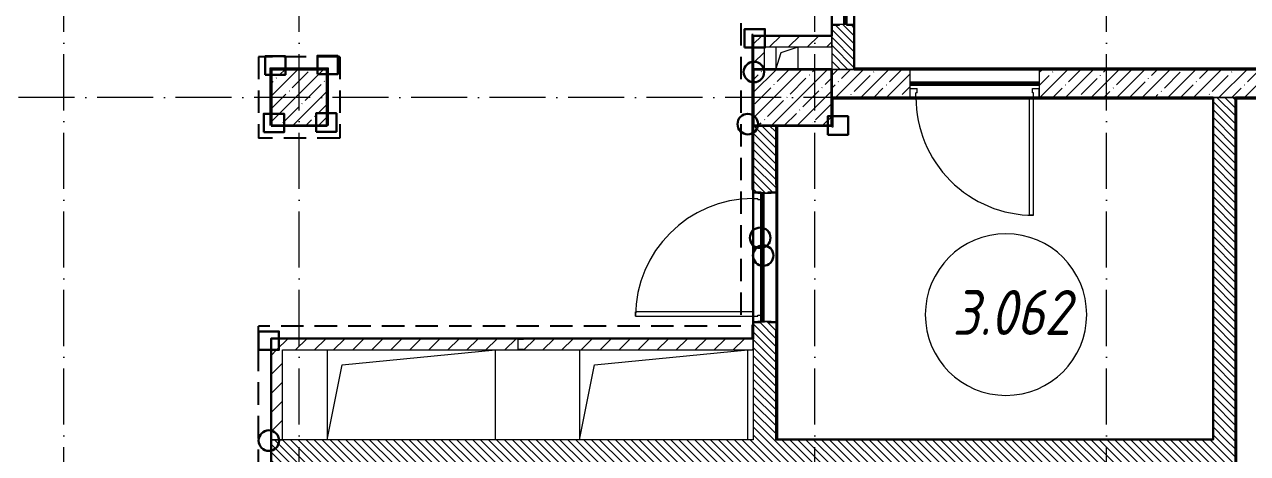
# Model space of a CAD drawing. Header units: millimetres. Extents: x -213536 to 1564669, y -45299 to 942238.
# Drawn here: x 440442 to 451350, y 456362 to 460185 of the extents above; entities that cross this region are included whole.
import ezdxf

# ---------------------------------------------------------------- set-up
doc = ezdxf.new("R2010")
doc.units = ezdxf.units.MM
for name, pattern in [('50_200_ШТРИХ_1Т_ш5_п1_п1_', [700, 500, -100, 0, -100]), ('Штрих короткий', [300, 150, -150]), ('Штриховая _2 мм - 1 мм_', [300, 200, -100])]:
    doc.linetypes.add(name, pattern=pattern)
for name, color, linetype, lineweight in [('0-1', 7, 'Continuous', 5), ('0-2', 7, 'Continuous', 9), ('2) ПГП 4м', 4, 'Continuous', 30), ('2.2) ПГП двери 2.4 -', 134, 'Continuous', 60), ('3) ЖБ 4м', 3, 'Continuous', 30), ('3.2) ЖБ двери 2.4 м -', 54, 'Continuous', 60), ('4) Метл уголки', 6, 'Continuous', 30), ('5) Швы', 2, 'Continuous', 30), ('Каркас_Импост', 7, 'Continuous', 13), ('Марки помещений', 7, 'Continuous', 9), ('Несущие колонны', 7, 'Continuous', 9), ('Несущие колонны-1', 7, 'Continuous', 35), ('Обобщенные модели', 7, 'Continuous', 9), ('Оси-2', 7, '50_200_ШТРИХ_1Т_ш5_п1_п1_', 9), ('Открывание-1', 7, 'Continuous', 9), ('Панель', 7, 'Continuous', 13), ('Перемычка-1', 7, 'Штрих короткий', 9), ('Стены-1', 7, 'Continuous', 13), ('Штриховка разреза-1', 7, 'Continuous', 9)]:
    doc.layers.add(name, color=color, linetype=linetype, lineweight=lineweight)
doc.layers.add('СТ-1_1', color=7, linetype='Штриховая _2 мм - 1 мм_', lineweight=90, true_color=0x888888)
doc.layers.get('0-2').off()
doc.styles.add('ISOCPEUR_I_2', font='isocpeui.ttf', dxfattribs={"width": 0.85, "height": 2.3})
pattern_1 = [(135, (0, 0), (-35.35534, -35.35534), [])]
pattern_2 = [(45, (0, 0), (-84.8528, 84.8528), [])]

# ---------------------------------------------------------------- blocks, each defined once
blk = doc.blocks.new('Ось 3 этаж')
at = {"layer": 'Оси-2'}
for p, q in [((440792.1, 423014.8), (440792.1, 477896.8)), ((442892.1, 423014.8), (442892.1, 477896.8)), ((447492.1, 423014.8), (447492.1, 477896.8)), ((450092.1, 423014.8), (450092.1, 477896.8)), ((459092.1, 459535.4), (428373.3, 459535.4))]:
    blk.add_line(p, q, dxfattribs=at)
blk = doc.blocks.new('BSC_Колонна _Прямоугольная - 500х500-25976076-АИ2_03_План отделки стен 3-го этажа _Часть 2_')
at = {"layer": 'Несущие колонны'}
h = blk.add_hatch(dxfattribs=at)
h.set_pattern_fill('FP_4', color=256, style=0, pattern_type=2)
h.set_pattern_definition([(45, (-12200, -34300), (-114.04925, 114.04925), []), (45, (-12085.95, -34300), (-114.04925, 114.04925), [201.613, -40.323, 3.353, -36.97])])
h.paths.add_polyline_path([(-250, -250), (250, -250), (250, 250), (-250, 250)], flags=0)
at = {"layer": 'Несущие колонны-1'}
for p, q in [((250, 250), (-250, 250)), ((-250, 250), (-250, -250)), ((250, -250), (250, 250)), ((-250, -250), (250, -250))]:
    blk.add_line(p, q, dxfattribs=at)
blk = doc.blocks.new('BSC_Колонна _Прямоугольная - 500х700-V3-АИ2_03_План отделки стен 3-го этажа _Часть 2_')
at = {"layer": 'Несущие колонны'}
h = blk.add_hatch(dxfattribs=at)
h.set_pattern_fill('FP_8', color=256, style=0, pattern_type=2)
h.set_pattern_definition([(315, (-34300, 16600), (114.04925, 114.04925), []), (315, (-34300, 16485.95), (114.04925, 114.04925), [201.613, -40.323, 3.353, -36.97])])
h.paths.add_polyline_path([(-250, 350), (-250, -350), (250, -350), (250, 350)], flags=0)
at = {"layer": 'Несущие колонны-1'}
for p, q in [((250, 350), (-250, 350)), ((-250, 350), (-250, -350)), ((250, -350), (250, 350)), ((-250, -350), (250, -350))]:
    blk.add_line(p, q, dxfattribs=at)
blk = doc.blocks.new('Дверь_СКБ_1Ст_Внутренняя_ШЕР - СОШ_Д-15__Дв_1150x2100h_Кладовые инвентаря_EI30-28695196-АИ2_03_План отделки стен 3-го этажа _Часть 2_')
at = {"layer": 'Каркас_Импост'}
for p, q in [((-512.5, 100), (-562.5, 100)), ((-562.5, 100), (-562.5, 20)), ((-502.5, 20), (-562.5, 20)), ((-512.5, 100), (-512.5, 60)), ((-512.5, 60), (-502.5, 60)), ((-502.5, 60), (-502.5, 20)), ((527.5, 60), (537.5, 60)), ((527.5, 60), (527.5, 20)), ((587.5, 20), (527.5, 20)), ((587.5, 100), (537.5, 100)), ((537.5, 100), (537.5, 60)), ((587.5, 100), (587.5, 20))]:
    blk.add_line(p, q, dxfattribs=at)
at = {"layer": 'Открывание-1'}
blk.add_arc((-512.5, 100), 1050, 360, 90, dxfattribs=at)
at = {"layer": 'Панель'}
for p, q in [((-512.5, 1150), (-472.5, 1150)), ((-512.5, 1150), (-512.5, 100)), ((-472.5, 100), (-472.5, 1150)), ((-512.5, 100), (-472.5, 100))]:
    blk.add_line(p, q, dxfattribs=at)
blk = doc.blocks.new('Дверь_СКБ_1Ст_Внутренняя_ШЕР - СОШ_Д-15__Дв_1150x2100h_Кладовые инвентаря_EI30-26606035-АИ2_03_План отделки стен 3-го этажа _Часть 2_')
at = {"layer": 'Каркас_Импост'}
for p, q in [((-512.5, 125), (-562.5, 125)), ((-562.5, 125), (-562.5, 45)), ((-512.5, 125), (-512.5, 85)), ((587.5, 125), (537.5, 125)), ((537.5, 125), (537.5, 85)), ((587.5, 125), (587.5, 45)), ((-502.5, 45), (-562.5, 45)), ((-512.5, 85), (-502.5, 85)), ((-502.5, 85), (-502.5, 45)), ((527.5, 85), (537.5, 85)), ((527.5, 85), (527.5, 45)), ((587.5, 45), (527.5, 45))]:
    blk.add_line(p, q, dxfattribs=at)
at = {"layer": 'Открывание-1'}
blk.add_arc((-512.5, 125), 1050, 360, 90, dxfattribs=at)
at = {"layer": 'Панель'}
for p, q in [((-512.5, 1175), (-472.5, 1175)), ((-512.5, 1175), (-512.5, 125)), ((-472.5, 125), (-472.5, 1175)), ((-512.5, 125), (-472.5, 125))]:
    blk.add_line(p, q, dxfattribs=at)
blk = doc.blocks.new('Проем_Дверь_Прямоугольный - 1700х2400h_дверные проемы-28704395-АИ2_03_План отделки стен 3-го этажа _Часть 2_')
at = {"layer": 'Перемычка-1'}
for p, q in [((850, 100), (-850, 100)), ((850, -100), (-850, -100))]:
    blk.add_line(p, q, dxfattribs=at)
blk = doc.blocks.new('154_Стойка_СКБ_Уголок - СМ-2180_200-28268025-АИ2_03_План отделки стен 3-го этажа _Часть 2_')
at = {"layer": 'Обобщенные модели'}
for p, q in [((125, 156), (125, 81)), ((200, 156), (125, 156)), ((131, 81), (131, 150)), ((131, 150), (200, 150)), ((200, 150), (200, 156)), ((125, 81), (131, 81)), ((131, 19), (125, 19)), ((125, 19), (125, -56)), ((131, -50), (131, 19)), ((125, -56), (200, -56)), ((200, -50), (131, -50)), ((200, -56), (200, -50))]:
    blk.add_line(p, q, dxfattribs=at)
blk = doc.blocks.new('Стойка_Влож_Полоса боковая - Полоса-28213942-АИ2_03_План отделки стен 3-го этажа _Часть 2_')
at = {"layer": 'Обобщенные модели'}
for p, q in [((-5, 60), (0, 60)), ((-5, -60), (-5, 60)), ((0, 31), (0, -31)), ((0, -60), (-5, -60))]:
    blk.add_line(p, q, dxfattribs=at)
blk = doc.blocks.new('Фахверк_СКБ_Уголок - 200_3960-28268576-АИ2_03_План отделки стен 3-го этажа _Часть 2_')
at = {"layer": 'Обобщенные модели'}
for p, q in [((200, 156), (125, 156)), ((125, 156), (125, 81)), ((131, 81), (131, 150)), ((131, 150), (200, 150)), ((200, 150), (200, 156)), ((125, 81), (131, 81)), ((131, 19), (125, 19)), ((125, 19), (125, -56)), ((131, -50), (131, 19)), ((125, -56), (200, -56)), ((200, -50), (131, -50)), ((200, -56), (200, -50))]:
    blk.add_line(p, q, dxfattribs=at)
blk = doc.blocks.new('154_Фахверк_СКБ_Швеллер - Тип_100_3960-28318856-АИ2_03_План отделки стен 3-го этажа _Часть 2_')
at = {"layer": 'Обобщенные модели'}
for p, q in [((175, 50), (125, 50)), ((125, 50), (125, -50)), ((128, 47), (175, 47)), ((128, -47), (128, 47)), ((175, 47), (175, 50)), ((125, -50), (175, -50)), ((175, -47), (128, -47)), ((175, -50), (175, -47))]:
    blk.add_line(p, q, dxfattribs=at)
blk = doc.blocks.new('AR_Отверстие прямоугольное _в плите_ - AR_Отверстие прямоугольное _в плите_-V256-АИ2_03_План отделки стен 3-го этажа _Часть 2_')
at = {"layer": 'Обобщенные модели'}
for p, q in [((-100, 100), (-100, -100)), ((-100, -100), (-50, 50)), ((-50, 50), (100, 100)), ((100, -100), (100, 100))]:
    blk.add_line(p, q, dxfattribs=at)
blk = doc.blocks.new('AR_Отверстие прямоугольное _в плите_ - AR_Отверстие прямоугольное _в плите_-30552723-АИ2_03_План отделки стен 3-го этажа _Часть 2_')
at = {"layer": 'Обобщенные модели'}
for p, q in [((-750, 400), (-750, -400)), ((-617, 267), (750, 400)), ((750, -400), (750, 400)), ((-750, -400), (-617, 267))]:
    blk.add_line(p, q, dxfattribs=at)
blk = doc.blocks.new('0125-Р-ОО-Ш2-АР-о_23_10_2024_rvt-1-АИ2_03_План отделки стен 3-го этажа _Часть 2_')
at = {"layer": 'Штриховка разреза-1'}
h = blk.add_hatch(dxfattribs=at)
h.set_pattern_fill('FP_1', color=256, style=0, pattern_type=2)
h.set_pattern_definition(pattern_1)
h.paths.add_polyline_path([(16950, 34550), (17150, 34550), (17150, 34944), (17081, 34944), (17081, 34950), (17019, 34950), (17019, 34944), (16950, 34944), (16950, 34671)], flags=0)
h.paths.add_polyline_path([(17081, 36650), (17081, 36656), (17150, 36656), (17150, 43000), (16950, 43000), (16950, 36656), (17019, 36656), (17019, 36650)], flags=0)
h = blk.add_hatch(dxfattribs=at)
h.set_pattern_fill('FP_3', color=256, style=0, pattern_type=2)
h.set_pattern_definition(pattern_2)
h.paths.add_polyline_path([(16250, 34550), (16350, 34550), (16350, 34850), (16250, 34850), (16250, 34671)], flags=0)
h = blk.add_hatch(dxfattribs=at)
h.set_pattern_fill('FP_3', color=256, style=0, pattern_type=2)
h.set_pattern_definition(pattern_2)
h.paths.add_polyline_path([(16950, 34750), (16950, 34850), (16350, 34850), (16350, 34750), (16446, 34750)], flags=0)
h = blk.add_hatch(dxfattribs=at)
h.set_pattern_fill('FP_2', color=256, style=0, pattern_type=2)
h.set_pattern_definition([(45, (0, 0), (-114.04925, 114.04925), []), (45, (114.05, 0), (-114.04925, 114.04925), [201.612, -40.322, 3.353, -36.97])])
h.paths.add_polyline_path([(25200, 34300), (25200, 34550), (18800, 34550), (18800, 34300), (23902, 34300)], flags=0)
h.paths.add_polyline_path([(17650, 34300), (17650, 34550), (16950, 34550), (16950, 34300)], flags=0)
h = blk.add_hatch(dxfattribs=at)
h.set_pattern_fill('FP_1', color=256, style=0, pattern_type=2)
h.set_pattern_definition(pattern_1)
h.paths.add_polyline_path([(20550, 31250), (20550, 34300), (20350, 34300), (20350, 31250)], flags=0)
h = blk.add_hatch(dxfattribs=at)
h.set_pattern_fill('FP_1', color=256, style=0, pattern_type=2)
h.set_pattern_definition(pattern_1)
h.paths.add_polyline_path([(16446, 31250), (16450, 31250), (16449, 32294), (16381, 32294), (16381, 32300), (16319, 32300), (16319, 32294), (16250, 32294), (16250, 31250)], flags=0)
h.paths.add_polyline_path([(16381, 33450), (16381, 33456), (16450, 33456), (16450, 34050), (16250, 34050), (16250, 33456), (16319, 33456), (16319, 33450)], flags=0)
h = blk.add_hatch(dxfattribs=at)
h.set_pattern_fill('FP_3', color=256, style=0, pattern_type=2)
h.set_pattern_definition(pattern_2)
h.paths.add_polyline_path([(14150, 32050), (14150, 32150), (11950, 32150), (11950, 32050), (12718, 32050)], flags=0)
h.paths.add_polyline_path([(16250, 32050), (16250, 32150), (14200, 32150), (14200, 32147), (14153, 32147), (14153, 32053), (14200, 32053), (14200, 32050)], flags=0)
h = blk.add_hatch(dxfattribs=at)
h.set_pattern_fill('FP_3', color=256, style=0, pattern_type=2)
h.set_pattern_definition(pattern_2)
h.paths.add_polyline_path([(12050, 31250), (12050, 32050), (11950, 32050), (11950, 31250)], flags=0)
h = blk.add_hatch(dxfattribs=at)
h.set_pattern_fill('FP_1', color=256, style=0, pattern_type=2)
h.set_pattern_definition(pattern_1)
h.paths.add_polyline_path([(20550, 31050), (20550, 31250), (11950, 31250), (11950, 31050), (20174, 31050)], flags=0)
at = {"layer": 'Стены-1'}
for p, q in [((17081, 34950), (17019, 34950)), ((16350, 34850), (16250, 34850)), ((16250, 34850), (16250, 34550)), ((16950, 34850), (16350, 34850)), ((16950, 34875), (16950, 34550)), ((16950, 34750), (16950, 34850)), ((17150, 34550), (17150, 34875)), ((16350, 34550), (16350, 34750)), ((16350, 34750), (16950, 34750)), ((16950, 34550), (17150, 34550)), ((17650, 34550), (16950, 34550)), ((17650, 34300), (17650, 34550)), ((25200, 34550), (18800, 34550)), ((18800, 34550), (18800, 34300)), ((16950, 34300), (17650, 34300)), ((18800, 34300), (25200, 34300)), ((20350, 34300), (20350, 31250)), ((20550, 34300), (20350, 34300)), ((20550, 31250), (20550, 34300)), ((16250, 34050), (16250, 33525)), ((16450, 33525), (16450, 34050)), ((16250, 32225), (16250, 31250)), ((16450, 31250), (16450, 32225)), ((14150, 32150), (11950, 32150)), ((11950, 32150), (11950, 32050)), ((16250, 32150), (14200, 32150)), ((16250, 32050), (16250, 32150)), ((11950, 32050), (11950, 31250)), ((12050, 32050), (14150, 32050)), ((12050, 31250), (12050, 32050)), ((14200, 32050), (16250, 32050)), ((16250, 31250), (11950, 31250)), ((11950, 31250), (11950, 31050)), ((11950, 31250), (12050, 31250)), ((20350, 31250), (16450, 31250)), ((20550, 31050), (20550, 31250))]:
    blk.add_line(p, q, dxfattribs=at)
at = {"layer": '0-2'}
for name, p, rotation in [('Проем_Дверь_Прямоугольный - 1700х2400h_дверные проемы-28704395-АИ2_03_План отделки стен 3-го этажа _Часть 2_', (17050, 35800), 90.00000000000071), ('Фахверк_СКБ_Уголок - 200_3960-28268576-АИ2_03_План отделки стен 3-го этажа _Часть 2_', (17000, 35075), 270.0000000000007), ('BSC_Колонна _Прямоугольная - 500х700-V3-АИ2_03_План отделки стен 3-го этажа _Часть 2_', (16600, 34300), 89.9999999999999), ('Дверь_СКБ_1Ст_Внутренняя_ШЕР - СОШ_Д-15__Дв_1150x2100h_Кладовые инвентаря_EI30-26606035-АИ2_03_План отделки стен 3-го этажа _Часть 2_', (18238, 34425), 180), ('154_Стойка_СКБ_Уголок - СМ-2180_200-28268025-АИ2_03_План отделки стен 3-го этажа _Часть 2_', (16400, 33325), 90.00000000000071), ('Дверь_СКБ_1Ст_Внутренняя_ШЕР - СОШ_Д-15__Дв_1150x2100h_Кладовые инвентаря_EI30-28695196-АИ2_03_План отделки стен 3-го этажа _Часть 2_', (16350, 32862), 90.00000000000071), ('Стойка_Влож_Полоса боковая - Полоса-28213942-АИ2_03_План отделки стен 3-го этажа _Часть 2_', (16350, 33450), 90.00000000000072), ('154_Стойка_СКБ_Уголок - СМ-2180_200-28268025-АИ2_03_План отделки стен 3-го этажа _Часть 2_', (16300, 32425), 270.0000000000007), ('Стойка_Влож_Полоса боковая - Полоса-28213942-АИ2_03_План отделки стен 3-го этажа _Часть 2_', (16350, 32300), 270.0000000000007)]:
    blk.add_blockref(name, p, dxfattribs=dict(at, rotation=rotation))
for name, p in [('AR_Отверстие прямоугольное _в плите_ - AR_Отверстие прямоугольное _в плите_-V256-АИ2_03_План отделки стен 3-го этажа _Часть 2_', (16550, 34650)), ('BSC_Колонна _Прямоугольная - 500х500-25976076-АИ2_03_План отделки стен 3-го этажа _Часть 2_', (12200, 34300)), ('154_Фахверк_СКБ_Швеллер - Тип_100_3960-28318856-АИ2_03_План отделки стен 3-го этажа _Часть 2_', (14025, 32100)), ('AR_Отверстие прямоугольное _в плите_ - AR_Отверстие прямоугольное _в плите_-30552723-АИ2_03_План отделки стен 3-го этажа _Часть 2_', (13200, 31650)), ('AR_Отверстие прямоугольное _в плите_ - AR_Отверстие прямоугольное _в плите_-30552723-АИ2_03_План отделки стен 3-го этажа _Часть 2_', (15450, 31650))]:
    blk.add_blockref(name, p, dxfattribs=at)
blk = doc.blocks.new('AI_Марка_Помещение_х1__Общий_E___ISO-2_1K_ - Номер-16210215-АИ2_03_План отделки стен 3-го этажа _Часть 2_')
at = {"layer": 'Марки помещений'}
for start, end in [(360, 180), (180, 360)]:
    blk.add_arc((0.039, 0.312), 2.4, start, end, dxfattribs=at)
blk = doc.blocks.new('3этНиз')
at = {"layer": 'СТ-1_1', "lineweight": 25}
for p, q in [((446830, 460197), (446830, 457497)), ((443254, 459897), (442530, 459897)), ((442530, 459897), (442530, 459173)), ((443254, 459897), (443254, 459173)), ((443254, 459173), (442530, 459173)), ((442530, 453497), (442530, 457497)), ((446830, 457497), (442530, 457497))]:
    blk.add_line(p, q, dxfattribs=at)
at = {"layer": 'Стены-1'}
for p, q in [((446930, 460097), (446930, 458715)), ((446942, 460097), (446930, 460097)), ((446942, 459785), (446942, 460085)), ((443154, 459797), (442630, 459797)), ((442630, 459797), (442630, 459285)), ((443154, 459285), (443154, 459797)), ((447842, 459797), (447842, 459785)), ((447842, 459785), (455892, 459785)), ((456330, 459797), (447854, 459797)), ((451030, 459535), (447642, 459535)), ((447654, 459523), (451030, 459523)), ((447654, 459273), (447654, 459523)), ((451242, 459535), (451242, 456285)), ((455892, 459535), (451242, 459535)), ((451254, 456273), (451254, 459523)), ((451254, 459523), (455880, 459523)), ((446942, 458760), (446942, 459285)), ((447142, 459285), (447142, 458760)), ((447154, 456497), (447154, 459273)), ((447642, 459273), (447654, 459273)), ((446930, 458715), (446936, 458715)), ((447142, 458685), (447142, 457535)), ((446930, 457505), (446930, 457397)), ((446936, 457505), (446930, 457505)), ((446942, 457397), (446942, 457460)), ((447142, 457460), (447142, 456485)), ((447142, 456485), (447154, 456485))]:
    blk.add_line(p, q, dxfattribs=at)
at = {"layer": '0-1'}
blk.add_blockref('0125-Р-ОО-Ш2-АР-о_23_10_2024_rvt-1-АИ2_03_План отделки стен 3-го этажа _Часть 2_', (430692, 425235), dxfattribs=at)
at = {"layer": 'Марки помещений', "color": 3, "xscale": 300, "yscale": 300, "zscale": 99.99999999999993}
blk.add_blockref('AI_Марка_Помещение_х1__Общий_E___ISO-2_1K_ - Номер-16210215-АИ2_03_План отделки стен 3-го этажа _Часть 2_', (449184, 457506), dxfattribs=at)
at = {"layer": 'Марки помещений', "color": 114, "true_color": 0x139b48, "insert": (448718, 457819), "char_height": 400, "width": 785.65, "attachment_point": 1, "style": 'ISOCPEUR_I_2'}
blk.add_mtext('3.062', dxfattribs=at)

msp = doc.modelspace()

# ---------------------------------------------------------------- linework, layer by layer
at = {"layer": '2) ПГП 4м'}
for points in [[(447942.1, 470885.4), (447942.1, 469435.4), (447598.1, 469435.4), (447592.1, 468435.4), (447842.1, 468435.4), (447842.1, 459785.4)], [(446942.1, 459785.4), (446942.1, 460085.4), (447642.1, 460085.4), (447642.1, 461985.4), (446942.1, 461985.4), (446942.1, 465285.4)], [(451042.1, 459535.4), (451042.1, 456485.4), (447154.1, 456485.4), (447154.1, 459273.4), (447142.1, 459285.4)], [(451242.1, 456285.4), (451242.1, 459535.4)], [(442642.1, 453785.4), (442642.1, 457385.4), (446942.1, 457385.4), (446942.1, 459285.4)]]:
    msp.add_lwpolyline(points, dxfattribs=at)
at = {"layer": '2.2) ПГП двери 2.4 -'}
for points in [[(447760.2, 461880.4), (447760.2, 460185.4)], [(447022.1, 458691.4), (447022.1, 457529.4)]]:
    msp.add_lwpolyline(points, dxfattribs=at)
at = {"layer": '3) ЖБ 4м'}
msp.add_lwpolyline([(442642.1, 459285.4), (443142.1, 459285.4), (443142.1, 459785.4), (442642.1, 459785.4)], close=True, dxfattribs=at)
for points in [[(446942.1, 459285.4), (446942.1, 459785.4)], [(447842.1, 459785.4), (456342.1, 459785.4)], [(447154.1, 459285.4), (447642.1, 459285.4), (447642.1, 459535.4), (451042.1, 459535.4)], [(451242.1, 459535.4), (455892.1, 459535.4), (455892.1, 459285.4), (456342.1, 459285.4)]]:
    msp.add_lwpolyline(points, dxfattribs=at)
at = {"layer": '3.2) ЖБ двери 2.4 м -'}
msp.add_lwpolyline([(448342.1, 459660.4), (449492.1, 459660.4)], dxfattribs=at)
at = {"layer": '4) Метл уголки'}
for points in [[(446864, 459979.9), (447045.2, 459979.9), (447045.2, 460144.7), (446864, 460144.7)], [(442588.6, 459737.1), (442769.9, 459737.1), (442769.9, 459901.9), (442588.6, 459901.9)], [(443054.2, 459742.1), (443235.5, 459742.1), (443235.5, 459906.9), (443054.2, 459906.9)], [(442576.6, 459225.1), (442757.9, 459225.1), (442757.9, 459389.9), (442576.6, 459389.9)], [(443042.2, 459230.1), (443223.5, 459230.1), (443223.5, 459394.9), (443042.2, 459394.9)], [(447605.9, 459202.2), (447787.1, 459202.2), (447787.1, 459367), (447605.9, 459367)], [(442530.1, 457284.6), (442711.4, 457284.6), (442711.4, 457449.4), (442530.1, 457449.4)]]:
    msp.add_lwpolyline(points, close=True, dxfattribs=at)
at = {"layer": '5) Швы'}
for centre in [(446947.8, 459762.2), (446893, 459297.8), (447004.1, 458284), (447030.4, 458126.2), (442621.7, 456476.9)]:
    msp.add_circle(centre, 91.6, dxfattribs=at)

# ---------------------------------------------------------------- block references
at = {"color": 5, "lineweight": 30}
msp.add_blockref('Ось 3 этаж', (0, 0), dxfattribs=at)
at = {"layer": '3) ЖБ 4м'}
msp.add_blockref('3этНиз', (0, 0), dxfattribs=at)

# ---------------------------------------------------------------- texts
at = {"layer": 'Марки помещений', "color": 114, "true_color": 0x139b48, "insert": (448719.2, 457818.6), "char_height": 400, "width": 785.654, "attachment_point": 1, "style": 'ISOCPEUR_I_2'}
msp.add_mtext('3.062', dxfattribs=at)

doc.saveas('drawing.dxf')
